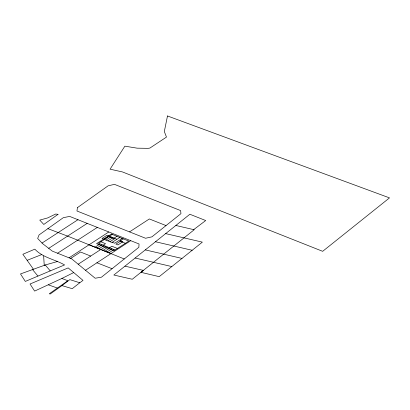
<?xml version="1.0" encoding="UTF-8"?>
<svg xmlns="http://www.w3.org/2000/svg" width="410" height="410" viewBox="0 0 410 410"><rect width="100%" height="100%" fill="white"/><g stroke="black" fill="none" stroke-linecap="round" stroke-linejoin="round"><path stroke-width="0.61" d="M175.854 225.469L194.186 229.749L132.271 279.256L113.857 275.028L189.871 214.261L205.702 220.534L193.684 229.631M79.781 282.762L72.232 288.676L61.966 285.606L50.138 294.037L49.313 293.755L67.86 280.717L61.864 278.462L34.624 291.09L30.053 284.007L68.173 267.899L82.999 280.394L79.781 282.762L69.854 279.625L61.966 285.606M85.516 270.272L130.728 240.67M78.187 264.224L100.783 249.49L124.261 258.961M129.539 231.886L149.342 218.96L166.019 225.577M77.967 219.709L42.03 243.053M87.197 223.378L48.723 248.347M97.339 227.406L57.569 253.226M69.044 257.828L71.75 258.915L95.156 278.226L101.449 277.196L138.852 247.297L139.046 243.981L69.654 216.408L63.304 217.679L39.078 234.92L37.658 238.441L42.486 243.54L52.321 251.12L69.044 257.828L108.799 231.963M70.638 258.469L80.555 252.017L90.692 256.065M112.248 234.397L98.513 243.33L115.041 250.003M104.007 239.296L108.978 236.073M95.053 247.184L100.03 243.965M105.995 240.096L110.966 236.872M97.042 247.988L102.013 244.765M107.979 240.901L112.955 237.677M103.161 245.206L105.534 243.668L100.88 241.787M116.927 236.283L113.488 238.512L108.819 236.626M99.03 248.788L104.002 245.57M109.967 241.7L114.938 238.482M101.014 249.593L105.985 246.369M119.776 237.436L111.956 242.505L102.023 238.492L106.995 235.268L116.927 239.281M103.002 250.392L107.973 247.174M122.159 238.4L114.697 243.232L112.314 242.269M109.516 247.773L111.889 246.236L117.419 248.465M123.282 238.851L119.843 241.08L125.373 243.309M104.986 251.197L109.962 247.973M106.974 251.996L111.945 248.778M108.963 252.801L113.934 249.577M73.764 272.532L61.864 278.462M50.24 270.902L25.323 281.424L20.5 273.941L45.279 264.973L50.24 270.902L64.59 264.932C54.863 259.366 42.84 257.731 34.819 249.162L22.857 254.277L33.446 269.242M27.173 260.304L41.805 254.543M57.39 261.539L44.234 265.265L43.65 255.968M155.477 241.751L192.167 250.284M145.299 249.89L181.994 258.423M135.126 258.018L171.81 266.572M124.953 266.157L143.367 270.39L140.943 272.317L159.213 276.653L202.35 242.136L165.66 233.613M48.431 284.868L57.41 288.061M47.883 228.652L67.604 236.114L100.783 249.49M96.883 262.764L112.073 268.704M89.098 244.78L110.91 253.585M32.518 269.575L37.915 276.038M77.434 207.634L76.967 211.001L145.571 238.256L151.925 236.842L180.948 213.651L180.636 210.591L114.462 184.357L108.086 185.838L77.434 207.634M167.49 115.963L164.323 131.538L166.48 137.083L149.916 148.061L148.123 148.338L137.124 148.169L124.871 146.165L110.07 169.181L122.498 171.949L322.665 251.32L389.5 197.881L167.49 115.963M58.025 214.333L43.793 224.454L39.755 220.103L47.703 217.91L55.647 214.03L58.025 214.333M111.397 234.054L96.57 243.663L113.98 250.695L128.807 241.085L111.397 234.054M120.899 240.885L115.927 244.109L117.911 244.908L122.887 241.69L120.899 240.885"/></g></svg>
